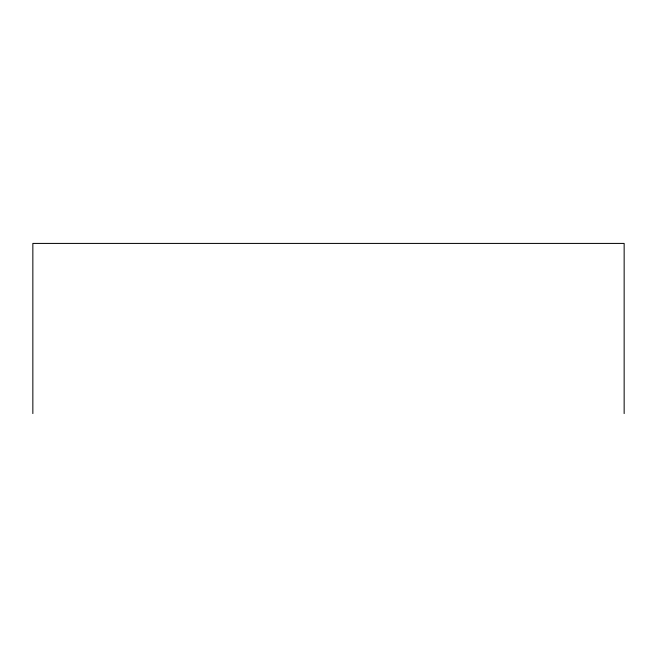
<?xml version="1.0" encoding="UTF-8"?>
<svg xmlns="http://www.w3.org/2000/svg" width="657" height="657" viewBox="0 0 657 657"><rect width="100%" height="100%" fill="white"/><g stroke="black" fill="none" stroke-linecap="round" stroke-linejoin="round"><path stroke-width="0.99" d="M624.15 413.582L624.15 243.418L32.85 243.418L32.85 413.582"/></g></svg>
